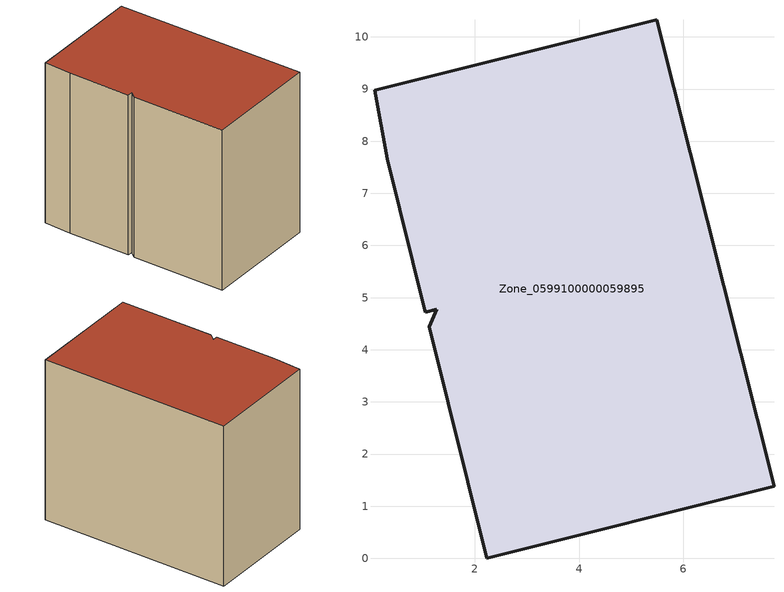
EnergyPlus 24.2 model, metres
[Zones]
Zone_0599100000059895
 floor ground (C_G): 1.12,4.44 1.27,4.78 1.05,4.72 0.32,7.66 0.08,8.98 5.49,10.33 7.74,1.38 2.23,0 z0
 wall outside (C_F): 7.74,1.38 5.49,10.33 0.08,8.98 0.32,7.66 1.05,4.72 1.27,4.78 1.12,4.44 2.23,0 7.74,1.38 z0:7.97
 roof outside (C_R): 1.27,4.78 1.12,4.44 2.23,0 7.74,1.38 5.49,10.33 0.08,8.98 0.32,7.66 1.05,4.72 z7.97
[BUILDING]
Pand.0599100000059895: North Axis=0; Terrain=City; Loads Convergence Tolerance Value=0.04; Temperature Convergence Tolerance Value=0.4; Solar Distribution=FullExterior; Maximum Number of Warmup Days=25; Minimum Number of Warmup Days=1
[Site:Location]
Rotterdam.The.Hague.AP_ZH_NLD Design_Conditions: Latitude=51.96; Longitude=4.45; Time Zone=1; Elevation=-4.5
[SITE:GROUNDTEMPERATURE:BUILDINGSURFACE]
18, 18, 18, 18, 18, 18, 18, 18, 18, 18, 18, 18
[MATERIAL] Thermal Absorptance=0.9; Solar Absorptance=0.7; Visible Absorptance=0.7
Name | Roughness | Thickness | Conductivity | Density | Specific Heat
G.TC.1975-1991 | MediumSmooth | 0.15 | 0.288461 | 540 | 1210
F.TC.1975-1991 | Rough | 0.3 | 0.230769 | 1920 | 840
R.TC.1975-1991 | MediumRough | 0.2 | 0.153846 | 1500 | 1000
[CONSTRUCTION]
C_G: G.TC.1975-1991
C_F: F.TC.1975-1991
C_R: R.TC.1975-1991
[ZONE]
Zone_0599100000059895: Type=1; Multiplier=1; Ceiling Height=Autocalculate; Volume=Autocalculate; Floor Area=autocalculate; Part of Total Floor Area=Yes
[ZONEINFILTRATION:DESIGNFLOWRATE]
Infil_Zone_0599100000059895: Zone or ZoneList or Space or SpaceList=Zone_0599100000059895; Schedule=AlwaysOn; Design Flow Rate Calculation Method=Flow/Area; Flow Rate per Floor Area=0.003; Constant Term Coefficient=1; Temperature Term Coefficient=0; Velocity Term Coefficient=0; Velocity Squared Term Coefficient=0
[HVACTEMPLATE:ZONE:IDEALLOADSAIRSYSTEM]
Zone_0599100000059895: Maximum Heating Supply Air Temperature=50; Minimum Cooling Supply Air Temperature=13; Maximum Heating Supply Air Humidity Ratio=0.0156; Minimum Cooling Supply Air Humidity Ratio=0.0077; Heating Limit=NoLimit; Cooling Limit=NoLimit; Dehumidification Control Type=ConstantSensibleHeatRatio; Cooling Sensible Heat Ratio=0.7; Dehumidification Setpoint=60; Humidification Control Type=None; Humidification Setpoint=30; Outdoor Air Method=None; Outdoor Air Flow Rate per Person=0.00944; Outdoor Air Flow Rate per Zone Floor Area=0; Outdoor Air Flow Rate per Zone=0; Demand Controlled Ventilation Type=None; Outdoor Air Economizer Type=NoEconomizer; Heat Recovery Type=None; Sensible Heat Recovery Effectiveness=0.7; Latent Heat Recovery Effectiveness=0.65
[ZONECONTROL:THERMOSTAT]
ThermostatControl_Zone_0599100000059895: Zone or ZoneList=Zone_0599100000059895; Control Type Schedule=DualSetpointControlType; Control 1=Thermostat_Zone_0599100000059895; Temperature Difference Between Cutout And Setpoint=0
[THERMOSTATSETPOINT:DUALSETPOINT]
Thermostat_Zone_0599100000059895: Heating Setpoint Temperature Schedule=HeatingSetpoint_Zone_0599100000059895; Cooling Setpoint Temperature Schedule=CoolingSetpoint_Zone_0599100000059895
[SCHEDULE:COMPACT]
HeatingSetpoint_Zone_0599100000059895: Through: 12/31, For: AllDays, Until: 24:00, 21
CoolingSetpoint_Zone_0599100000059895: Through: 12/31, For: AllDays, Until: 24:00, 24
DualSetpointControlType: Through: 12/31, For: AllDays, Until: 24:00, 4
AlwaysOn: Through: 12/31, For: AllDays, Until: 24:00, 1
